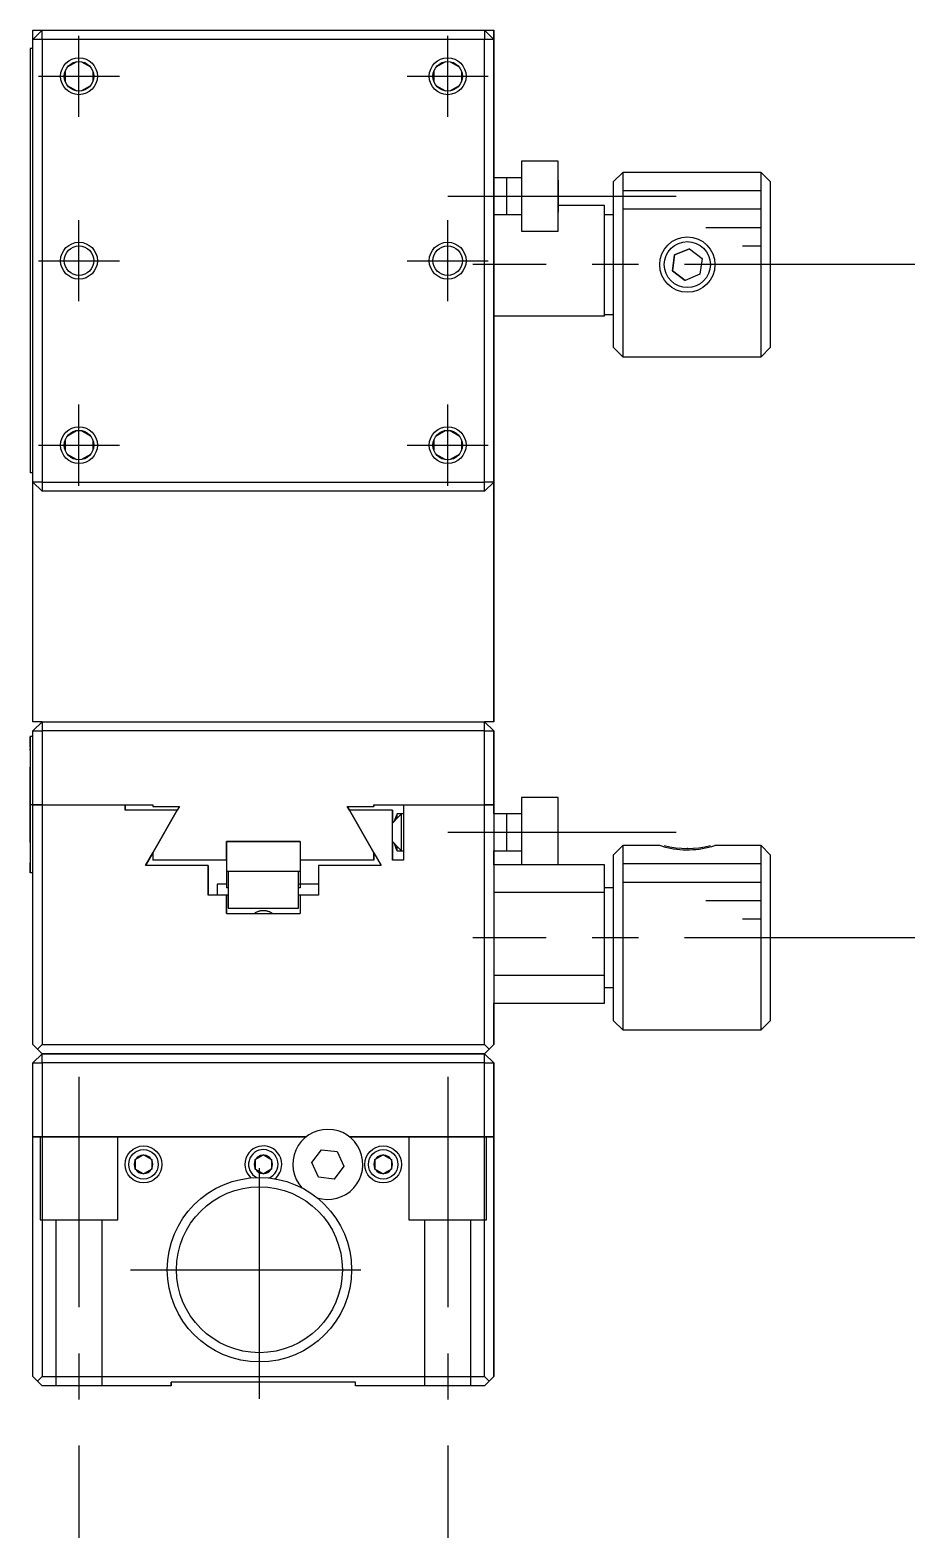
# Model space of a CAD drawing. Extents: x 62 to 396, y -18 to 239.
# Drawn here: x 211.9 to 259.8, y 9.7 to 91.5 of the extents above; entities that cross this region are included whole.
import ezdxf

# ---------------------------------------------------------------- set-up
doc = ezdxf.new("R2010")
doc.units = 0
doc.header["$LTSCALE"] = 10
doc.linetypes.add('CENTER', pattern=[2, 1.25, -0.25, 0.25, -0.25])
doc.linetypes.add('DASHED', pattern=[3.5, 2, -1.5])
doc.layers.get('0').update_dxf_attribs({"linetype": 'CONTINUOUS'})
doc.layers.add('CENTER', color=1, linetype='CENTER')

msp = doc.modelspace()

# ---------------------------------------------------------------- linework, layer by layer
at = {"color": 7, "linetype": 'CONTINUOUS'}
for p, q in [((212.502794, 91.454081), (212.002794, 90.954081)), ((212.002794, 91.454081), (212.502794, 91.454081)), ((212.002794, 90.954081), (212.002794, 91.454081)), ((212.002794, 66.954081), (212.002794, 90.954081)), ((212.502794, 90.954081), (212.002794, 90.954081)), ((212.502794, 90.954081), (212.502794, 91.454081)), ((212.502794, 91.454081), (236.502794, 91.454081)), ((236.502794, 90.954081), (212.502794, 90.954081)), ((212.502794, 90.954081), (212.502794, 66.954081)), ((236.502794, 91.454081), (236.502794, 90.954081)), ((237.002794, 90.954081), (236.502794, 91.454081)), ((236.502794, 91.454081), (237.002794, 90.954081)), ((236.502794, 91.454081), (237.002794, 91.454081)), ((236.502794, 66.954081), (236.502794, 90.954081)), ((237.002794, 90.954081), (236.502794, 90.954081)), ((237.002794, 91.454081), (237.002794, 90.954081)), ((237.002794, 90.954081), (237.002794, 91.454081)), ((237.002794, 90.954081), (237.002794, 66.954081)), ((237.002794, 66.954081), (237.002794, 90.954081)), ((211.852794, 90.454081), (211.852794, 67.454081)), ((212.002794, 90.454081), (211.852794, 90.454081)), ((213.752794, 88.675693), (213.752794, 89.232469)), ((213.752794, 89.232469), (213.752794, 88.675693)), ((213.886703, 89.464406), (214.368885, 89.742794)), ((214.368885, 89.742794), (213.886703, 89.464406)), ((214.636703, 89.742794), (215.118885, 89.464406)), ((215.252794, 89.232469), (215.252794, 88.675693)), ((233.752794, 88.675693), (233.752794, 89.232469)), ((233.752794, 89.232469), (233.752794, 88.675693)), ((233.886703, 89.464406), (234.368885, 89.742794)), ((234.368885, 89.742794), (233.886703, 89.464406)), ((234.636703, 89.742794), (235.118885, 89.464406)), ((235.252794, 89.232469), (235.252794, 88.675693)), ((214.368885, 88.165368), (213.886703, 88.443756)), ((213.886703, 88.443756), (214.368885, 88.165368)), ((215.118885, 88.443756), (214.636703, 88.165368)), ((234.368885, 88.165368), (233.886703, 88.443756)), ((233.886703, 88.443756), (234.368885, 88.165368)), ((235.118885, 88.443756), (234.636703, 88.165368)), ((238.502794, 84.354081), (238.502794, 84.193612)), ((240.502794, 84.354081), (238.502794, 84.354081)), ((240.502794, 80.554081), (240.502794, 84.354081)), ((240.502794, 84.193612), (240.502794, 84.354081)), ((237.702794, 83.454081), (237.002794, 83.454081)), ((237.702794, 83.454081), (237.697794, 83.454081)), ((237.702794, 83.387666), (237.702794, 83.454086)), ((238.502794, 83.454081), (237.702794, 83.454081)), ((237.707794, 83.454081), (237.702794, 83.454081)), ((237.702794, 83.345092), (237.702794, 83.387666)), ((238.502794, 84.193612), (238.502794, 80.554081)), ((240.502794, 80.554081), (240.502794, 84.193612)), ((244.002794, 83.741949), (243.502794, 83.241949)), ((251.502794, 83.741949), (244.002794, 83.741949)), ((244.002794, 83.741949), (244.002794, 73.741949)), ((251.502794, 78.741949), (251.502794, 83.741949)), ((252.002794, 83.241949), (251.502794, 83.741949)), ((237.702794, 81.454076), (237.702794, 83.345092)), ((240.502794, 83.314905), (240.502794, 82.802414)), ((240.502794, 82.966571), (240.502794, 83.314905)), ((240.502794, 82.105748), (240.502794, 82.966571)), ((240.502794, 82.802414), (240.502794, 81.94159)), ((243.502794, 74.241949), (243.502794, 83.241949)), ((252.002794, 83.241949), (252.002794, 78.741949)), ((252.002794, 83.241949), (252.002794, 74.241949)), ((240.502794, 81.593257), (240.502794, 82.105748)), ((243.002794, 81.954081), (240.502794, 81.954081)), ((240.502794, 81.94159), (240.502794, 81.593257)), ((243.002794, 75.954081), (243.002794, 81.954081)), ((243.002794, 81.441949), (243.002794, 81.954081)), ((237.002794, 81.454081), (237.702794, 81.454081)), ((237.697794, 81.454081), (237.702794, 81.454081)), ((237.702794, 81.454081), (238.502794, 81.454081)), ((237.702794, 81.454081), (237.707794, 81.454081)), ((243.502794, 81.441949), (243.002794, 81.441949)), ((238.502794, 80.554081), (240.502794, 80.554081)), ((246.81559, 79.26897), (247.615605, 79.600595)), ((247.615605, 79.600595), (246.81559, 79.26897)), ((247.615605, 79.600595), (248.302809, 79.073574)), ((246.702779, 78.410323), (246.81559, 79.26897)), ((246.81559, 79.26897), (246.702779, 78.410323)), ((248.302809, 79.073574), (248.189998, 78.214928)), ((251.502794, 73.741949), (251.502794, 78.741949)), ((252.002794, 78.741949), (252.002794, 74.241949)), ((247.389982, 77.883303), (246.702779, 78.410323)), ((246.702779, 78.410323), (247.389982, 77.883303)), ((248.189998, 78.214928), (247.389982, 77.883303)), ((243.002794, 75.954081), (243.002794, 76.065912)), ((243.002794, 76.041949), (243.502794, 76.041949)), ((243.002794, 75.954081), (237.002794, 75.954081)), ((243.502794, 74.241949), (244.002794, 73.741949)), ((244.002794, 73.741949), (251.502794, 73.741949)), ((251.502794, 73.741949), (252.002794, 74.241949)), ((213.886703, 69.464406), (214.368885, 69.742794)), ((214.368885, 69.742794), (213.886703, 69.464406)), ((214.636703, 69.742794), (215.118885, 69.464406)), ((233.886703, 69.464406), (234.368885, 69.742794)), ((234.368885, 69.742794), (233.886703, 69.464406)), ((234.636703, 69.742794), (235.118885, 69.464406)), ((213.752794, 68.675693), (213.752794, 69.232469)), ((213.752794, 69.232469), (213.752794, 68.675693)), ((215.252794, 69.232469), (215.252794, 68.675693)), ((233.752794, 68.675693), (233.752794, 69.232469)), ((233.752794, 69.232469), (233.752794, 68.675693)), ((235.252794, 69.232469), (235.252794, 68.675693)), ((214.368885, 68.165368), (213.886703, 68.443756)), ((213.886703, 68.443756), (214.368885, 68.165368)), ((215.118885, 68.443756), (214.636703, 68.165368)), ((234.368885, 68.165368), (233.886703, 68.443756)), ((233.886703, 68.443756), (234.368885, 68.165368)), ((235.118885, 68.443756), (234.636703, 68.165368)), ((212.002794, 67.454081), (211.852794, 67.454081)), ((212.002794, 67.454081), (211.852794, 67.454081)), ((212.502794, 66.954081), (212.002794, 66.954081)), ((212.002794, 66.954081), (212.502794, 66.454081)), ((212.002794, 53.954081), (212.002794, 66.954081)), ((212.502794, 66.954081), (236.502794, 66.954081)), ((212.502794, 66.954081), (212.502794, 66.454081)), ((236.502794, 66.454081), (212.502794, 66.454081)), ((236.502794, 66.454081), (236.502794, 66.954081)), ((237.002794, 66.954081), (236.502794, 66.954081)), ((236.502794, 66.454081), (237.002794, 66.954081)), ((237.002794, 66.954081), (236.502794, 66.454081)), ((237.002794, 66.954081), (237.002794, 53.954081)), ((237.002794, 58.954081), (237.002794, 66.954081)), ((237.002794, 53.954081), (237.002794, 58.954081)), ((211.852794, 52.620922), (211.852794, 53.154081)), ((211.852794, 53.154081), (211.852794, 49.454081)), ((212.002794, 53.154081), (211.852794, 53.154081)), ((212.502794, 53.954081), (212.002794, 53.954081)), ((212.502794, 53.954081), (212.002794, 53.454081)), ((212.002794, 49.454081), (212.002794, 53.454081)), ((212.002794, 53.454081), (212.502794, 53.454081)), ((212.502794, 53.954081), (236.502794, 53.954081)), ((212.502794, 53.954081), (212.502794, 53.454081)), ((212.502794, 53.454081), (212.502794, 49.454081)), ((236.502794, 53.454081), (212.502794, 53.454081)), ((237.002794, 53.954081), (236.502794, 53.954081)), ((236.502794, 53.454081), (236.502794, 53.954081)), ((237.002794, 53.454081), (236.502794, 53.954081)), ((237.002794, 53.454081), (236.502794, 53.954081)), ((236.502794, 49.454081), (236.502794, 53.454081)), ((236.502794, 53.454081), (237.002794, 53.454081)), ((237.002794, 53.454081), (237.002794, 49.454081)), ((237.002794, 49.454081), (237.002794, 53.454081)), ((211.852794, 52.632572), (211.852794, 52.655873)), ((211.852794, 52.632572), (211.852794, 52.655873)), ((211.852794, 52.655873), (211.852794, 52.654081)), ((211.852794, 52.655873), (211.852794, 52.654081)), ((211.852794, 52.654081), (211.852794, 52.643327)), ((211.852794, 52.654081), (211.852794, 52.643327)), ((211.852794, 52.6496), (211.852794, 52.046463)), ((211.852794, 52.609293), (211.852794, 52.6496)), ((211.852794, 52.6496), (211.852794, 52.60739)), ((211.852794, 52.609293), (211.852794, 52.6496)), ((211.852794, 52.6496), (211.852794, 52.60739)), ((211.852794, 52.609293), (211.852794, 52.6496)), ((211.852794, 52.643327), (211.852794, 52.644223)), ((211.852794, 52.643327), (211.852794, 52.644223)), ((211.852794, 52.644223), (211.852794, 52.613685)), ((211.852794, 52.644223), (211.852794, 52.389574)), ((211.852794, 52.643327), (211.852794, 52.621064)), ((211.852794, 52.643327), (211.852794, 52.60924)), ((211.852794, 52.569414), (211.852794, 52.643327)), ((211.852794, 52.569414), (211.852794, 52.643327)), ((211.852794, 52.620922), (211.852794, 52.632572)), ((211.852794, 52.620922), (211.852794, 52.632572)), ((211.852794, 52.620926), (211.852794, 52.627195)), ((211.852794, 52.620926), (211.852794, 52.627195)), ((211.852794, 52.627195), (211.852794, 52.620962)), ((211.852794, 52.627195), (211.852794, 52.620962)), ((211.852794, 52.624955), (211.852794, 52.620922)), ((211.852794, 52.624955), (211.852794, 52.620922)), ((211.852794, 52.621064), (211.852794, 52.60924)), ((211.852794, 52.609236), (211.852794, 52.620926)), ((211.852794, 52.609282), (211.852794, 52.620926)), ((211.852794, 52.609271), (211.852794, 52.620922)), ((211.852794, 52.415756), (211.852794, 52.504417)), ((211.852794, 52.415756), (211.852794, 52.504417)), ((211.852794, 52.046463), (211.852794, 51.454081)), ((211.852794, 51.456296), (211.852794, 51.497533)), ((211.852794, 51.456296), (211.852794, 51.497533)), ((211.852794, 51.492491), (211.852794, 51.456296)), ((211.852794, 51.49226), (211.852794, 51.454081)), ((211.852794, 51.482759), (211.852794, 51.491742)), ((211.852794, 51.482759), (211.852794, 51.491742)), ((211.852794, 51.491737), (211.852794, 51.482759)), ((211.852794, 49.454081), (211.852794, 51.491721)), ((211.852794, 51.491717), (211.852794, 51.454081)), ((211.852794, 51.491717), (211.852794, 51.482759)), ((211.852794, 51.454081), (211.852794, 51.491677)), ((211.852794, 51.454081), (211.852794, 51.49166)), ((211.852794, 51.454081), (211.852794, 51.49166)), ((211.852794, 51.491648), (211.852794, 51.456296)), ((211.852794, 47.413752), (211.852794, 49.454081)), ((211.852794, 49.454081), (211.852794, 45.754081)), ((212.002794, 49.454081), (211.852794, 49.454081)), ((212.502794, 49.454081), (212.002794, 49.454081)), ((212.002794, 36.454081), (212.002794, 49.454081)), ((212.002794, 49.454081), (212.502794, 49.454081)), ((212.502794, 49.454081), (217.002794, 49.454081)), ((212.502794, 49.454081), (217.002794, 49.454081)), ((212.502794, 49.454081), (212.502794, 36.454081)), ((217.002794, 49.454081), (218.502794, 49.454081)), ((217.002794, 49.154081), (217.002794, 49.454081)), ((217.002794, 49.454081), (217.002794, 49.154081)), ((219.836768, 49.154081), (217.002794, 49.154081)), ((218.502794, 49.454081), (218.502794, 49.354081)), ((218.502794, 49.354081), (219.952239, 49.354081)), ((219.836768, 49.154081), (218.502794, 46.843569)), ((218.502794, 46.843569), (219.836768, 49.154081)), ((219.952239, 49.354081), (219.836768, 49.154081)), ((229.053349, 49.354081), (230.502794, 49.354081)), ((229.168819, 49.154081), (229.053349, 49.354081)), ((229.053349, 49.354081), (229.168819, 49.154081)), ((230.502794, 46.843569), (229.168819, 49.154081)), ((229.168819, 49.154081), (230.502794, 46.843569)), ((231.502794, 49.154081), (229.168819, 49.154081)), ((230.502794, 49.354081), (230.502794, 49.454081)), ((230.502794, 49.454081), (232.102794, 49.454081)), ((230.502794, 49.454081), (230.502794, 49.354081)), ((231.502794, 46.454081), (231.502794, 49.154081)), ((231.502794, 49.154081), (231.502794, 48.454081)), ((232.102794, 49.454081), (236.502794, 49.454081)), ((232.102794, 49.454081), (232.102794, 46.454081)), ((232.102794, 49.454081), (236.502794, 49.454081)), ((237.002794, 49.454081), (236.502794, 49.454081)), ((236.502794, 36.454081), (236.502794, 49.454081)), ((236.502794, 49.454081), (237.002794, 49.454081)), ((237.002794, 49.454081), (237.002794, 36.454081)), ((237.002794, 48.954081), (237.002794, 49.454081)), ((238.502794, 49.854081), (238.502794, 46.204081)), ((240.502794, 49.854081), (238.502794, 49.854081)), ((240.502794, 46.204081), (240.502794, 49.854081)), ((231.802794, 48.754081), (231.502794, 48.454081)), ((231.770743, 48.72203), (231.770743, 48.954086)), ((231.770743, 48.72203), (231.770743, 48.954081)), ((232.002794, 48.954081), (231.770743, 48.954081)), ((232.002794, 48.954081), (231.802794, 48.754081)), ((232.002794, 47.954081), (232.002794, 48.954081)), ((232.102775, 48.954081), (232.002794, 48.954081)), ((237.702794, 48.954081), (237.002813, 48.954081)), ((237.702794, 48.954081), (237.697794, 48.954081)), ((237.702794, 46.954076), (237.702794, 48.954086)), ((238.502794, 48.954081), (237.702794, 48.954081)), ((237.707794, 48.954081), (237.702794, 48.954081)), ((211.852794, 47.454081), (211.852794, 46.850944)), ((211.852794, 47.413774), (211.852794, 47.454081)), ((226.502794, 47.454081), (222.502794, 47.454081)), ((222.502794, 47.454081), (222.502794, 46.454081)), ((222.502794, 47.454081), (226.502794, 47.454081)), ((222.502794, 46.454081), (222.502794, 47.454081)), ((226.502794, 47.454081), (226.502794, 46.454081)), ((226.502794, 47.454081), (226.502794, 46.454081)), ((231.502794, 47.454081), (231.502794, 46.454081)), ((231.502794, 47.454081), (231.802794, 47.154081)), ((232.002794, 46.954081), (232.002794, 47.954081)), ((211.852794, 46.850944), (211.852794, 46.258562)), ((218.104718, 46.154081), (218.502794, 46.843569)), ((218.502794, 46.843569), (218.104718, 46.154081)), ((218.502794, 46.843569), (218.502794, 46.454081)), ((230.502794, 46.454081), (230.502794, 46.843569)), ((230.502794, 46.843569), (230.502794, 46.454081)), ((230.502794, 46.843569), (230.90087, 46.154081)), ((231.770743, 46.954076), (231.770743, 47.186132)), ((231.770743, 46.954081), (231.770743, 47.186132)), ((231.770743, 46.954081), (232.002794, 46.954081)), ((231.802794, 47.154081), (232.002794, 46.954081)), ((232.002794, 46.954081), (232.102775, 46.954081)), ((237.002794, 46.204081), (237.002794, 46.954081)), ((237.002813, 46.954081), (237.702794, 46.954081)), ((237.697794, 46.954081), (237.702794, 46.954081)), ((237.702794, 46.954081), (238.502794, 46.954081)), ((237.702794, 46.954081), (237.707794, 46.954081)), ((244.002794, 47.241949), (243.502794, 46.741949)), ((243.502794, 37.741949), (243.502794, 46.741949)), ((246.002799, 47.241949), (244.002794, 47.241949)), ((244.002794, 47.241949), (244.002794, 37.241949)), ((246.003033, 47.241949), (246.002799, 47.241949)), ((246.003249, 47.241949), (246.003033, 47.241949)), ((247.536896, 47.083298), (247.502794, 47.083178)), ((251.502794, 47.241949), (249.002789, 47.241949)), ((252.002794, 46.741949), (251.502794, 47.241949)), ((251.502794, 37.241949), (251.502794, 47.241949)), ((252.002794, 46.741949), (252.002794, 37.741949)), ((252.002794, 46.741949), (252.002794, 37.741949)), ((211.852794, 45.754081), (211.852794, 46.296202)), ((211.852794, 46.258562), (211.852794, 46.296141)), ((221.502794, 46.154081), (218.104718, 46.154081)), ((222.502794, 46.454081), (218.502794, 46.454081)), ((221.502794, 44.554081), (221.502794, 46.154081)), ((221.502794, 46.154081), (221.502794, 44.554081)), ((222.502794, 46.454081), (222.502794, 45.854081)), ((222.502794, 45.854081), (226.502794, 45.854081)), ((222.502794, 45.854081), (222.502794, 44.954081)), ((222.602794, 45.854081), (222.602794, 43.854081)), ((226.402794, 43.854081), (226.402794, 45.854081)), ((226.502794, 46.454081), (226.502794, 45.854081)), ((226.502794, 46.454081), (226.502794, 45.854081)), ((230.502794, 46.454081), (226.502794, 46.454081)), ((226.502794, 45.854081), (226.502794, 44.954081)), ((226.502794, 45.854081), (226.502794, 45.149449)), ((227.502794, 46.154081), (227.502794, 44.554081)), ((230.90087, 46.154081), (227.502794, 46.154081)), ((232.102794, 46.454081), (231.502794, 46.454081)), ((243.002794, 46.204081), (237.002794, 46.204081)), ((243.002794, 44.704081), (243.002794, 46.204081)), ((243.002794, 44.941949), (243.002794, 46.204081)), ((212.002794, 45.754081), (211.852794, 45.754081)), ((212.002794, 45.754081), (211.852794, 45.754081)), ((221.502794, 45.754081), (221.502794, 44.554081)), ((221.502794, 45.754081), (221.502794, 44.554081)), ((222.502794, 45.149449), (222.002794, 45.149449)), ((222.002794, 45.149449), (222.002794, 44.554081)), ((227.502794, 45.149449), (226.402794, 45.149449)), ((222.502794, 44.554081), (221.502794, 44.554081)), ((222.602794, 44.954081), (222.502794, 44.954081)), ((222.502794, 43.554081), (222.502794, 44.554081)), ((222.502794, 44.554081), (222.502794, 43.554081)), ((222.602794, 44.554081), (222.502794, 44.554081)), ((226.502794, 44.954081), (226.402794, 44.954081)), ((226.502794, 44.554081), (226.402794, 44.554081)), ((226.502794, 44.554081), (226.502794, 43.554081)), ((227.502794, 44.554081), (226.502794, 44.554081)), ((226.502794, 44.554081), (226.502794, 43.554081)), ((243.002794, 44.704081), (237.002794, 44.704081)), ((237.002794, 44.704081), (237.002794, 43.944886)), ((243.502794, 44.941949), (243.002794, 44.941949)), ((243.002794, 40.204081), (243.002794, 44.704081)), ((222.502794, 43.554081), (226.502794, 43.554081)), ((222.602794, 43.854081), (226.402794, 43.854081)), ((223.999917, 43.554081), (224.0361, 43.579746)), ((224.0361, 43.579746), (224.073616, 43.603627)), ((224.073616, 43.603627), (224.112358, 43.625593)), ((224.112358, 43.625593), (224.142968, 43.641131)), ((224.142968, 43.641131), (224.174265, 43.655459)), ((224.174265, 43.655459), (224.206176, 43.668524)), ((224.206176, 43.668524), (224.238628, 43.680275)), ((224.238628, 43.680275), (224.270805, 43.690449)), ((224.270805, 43.690449), (224.303453, 43.699327)), ((224.303453, 43.699327), (224.336483, 43.706876)), ((224.336483, 43.706876), (224.369806, 43.713063)), ((224.369806, 43.713063), (224.404492, 43.718002)), ((224.404492, 43.718002), (224.439424, 43.721461)), ((224.439424, 43.721461), (224.47449, 43.72343)), ((224.47449, 43.72343), (224.509579, 43.723895)), ((224.509579, 43.723895), (224.541655, 43.722998)), ((224.541655, 43.722998), (224.573689, 43.720845)), ((224.573689, 43.720845), (224.605598, 43.717447)), ((224.605598, 43.717447), (224.637297, 43.712813)), ((224.637297, 43.712813), (224.669676, 43.706758)), ((224.669676, 43.706758), (224.701776, 43.699418)), ((224.701776, 43.699418), (224.733516, 43.690821)), ((224.733516, 43.690821), (224.764815, 43.680999)), ((224.764815, 43.680999), (224.796731, 43.669552)), ((224.796731, 43.669552), (224.828129, 43.656836)), ((224.828129, 43.656836), (224.858939, 43.642898)), ((224.858939, 43.642898), (224.889091, 43.627786)), ((224.889091, 43.627786), (224.919364, 43.611066)), ((224.919364, 43.611066), (224.948919, 43.593168)), ((224.948919, 43.593168), (224.977705, 43.574153)), ((224.977705, 43.574153), (225.005671, 43.554081)), ((237.002794, 43.944886), (237.002794, 42.454081)), ((237.002794, 42.454081), (237.002794, 40.963276)), ((237.002794, 40.963276), (237.002794, 40.204081)), ((243.002794, 40.204081), (237.002794, 40.204081)), ((243.002794, 38.704081), (243.002794, 40.204081)), ((243.002794, 38.704081), (243.002794, 39.541949)), ((243.002794, 39.541949), (243.502794, 39.541949)), ((237.002794, 36.454081), (237.002794, 38.704081)), ((237.002794, 38.704081), (243.002794, 38.704081)), ((243.502794, 37.741949), (244.002794, 37.241949)), ((251.502794, 37.241949), (252.002794, 37.741949)), ((244.002794, 37.241949), (251.502794, 37.241949)), ((212.002794, 36.454081), (212.252794, 36.204081)), ((212.252794, 36.204081), (212.502794, 36.454081)), ((212.252794, 36.204081), (212.502794, 35.954081)), ((212.502794, 36.454081), (236.502794, 36.454081)), ((236.502794, 36.454081), (236.752794, 36.204081)), ((236.502794, 35.954081), (236.752794, 36.204081)), ((236.752794, 36.204081), (236.502794, 35.954081)), ((236.702794, 36.154081), (236.502794, 35.954081)), ((236.502794, 35.954081), (236.702794, 36.154081)), ((236.752794, 36.204081), (237.002794, 36.454081)), ((237.002794, 36.454081), (236.752794, 36.204081)), ((212.002794, 35.454081), (212.502794, 35.954081)), ((212.002794, 35.454081), (212.502794, 35.454081)), ((212.002794, 31.454081), (212.002794, 35.454081)), ((236.502794, 35.954081), (212.502794, 35.954081)), ((212.502794, 35.454081), (212.502794, 35.954081)), ((212.502794, 35.954081), (236.502794, 35.954081)), ((236.502794, 35.454081), (212.502794, 35.454081)), ((212.502794, 35.454081), (212.502794, 31.454081)), ((236.502794, 35.454081), (236.502794, 35.954081)), ((237.002794, 35.454081), (236.502794, 35.954081)), ((236.502794, 35.954081), (237.002794, 35.454081)), ((236.502794, 35.454081), (237.002794, 35.454081)), ((236.502794, 31.454081), (236.502794, 35.454081)), ((237.002794, 35.454081), (237.002794, 31.454081)), ((237.002794, 31.454081), (237.002794, 35.454081)), ((212.502794, 31.454081), (212.002794, 31.454081)), ((212.002794, 18.454081), (212.002794, 31.454081)), ((212.002794, 31.454081), (212.502794, 31.454081)), ((212.502794, 31.454081), (226.836604, 31.454081)), ((212.502794, 31.454081), (212.502794, 18.454081)), ((226.836604, 31.454081), (212.502794, 31.454081)), ((229.168984, 31.454081), (236.502794, 31.454081)), ((236.502794, 31.454081), (229.168984, 31.454081)), ((237.002794, 31.454081), (236.502794, 31.454081)), ((236.502794, 18.454081), (236.502794, 31.454081)), ((236.502794, 31.454081), (237.002794, 31.454081)), ((237.002794, 31.454081), (237.002794, 18.454081)), ((237.002794, 28.454081), (237.002794, 31.454081)), ((237.002794, 31.154081), (237.002794, 28.454081)), ((237.002794, 28.843569), (237.002794, 31.154081)), ((218.002794, 30.473696), (217.552794, 30.213889)), ((217.589048, 30.23482), (217.96654, 30.452765)), ((217.96654, 30.452765), (218.002794, 30.473696)), ((218.002794, 30.473696), (218.039048, 30.452765)), ((218.039048, 30.452765), (218.41654, 30.23482)), ((224.502794, 30.473696), (224.052794, 30.213889)), ((224.089048, 30.23482), (224.46654, 30.452765)), ((224.46654, 30.452765), (224.502794, 30.473696)), ((224.502794, 30.473696), (224.539048, 30.452765)), ((224.539048, 30.452765), (224.91654, 30.23482)), ((227.14197, 30.048857), (227.654461, 30.746964)), ((227.654461, 30.746964), (228.515284, 30.652188)), ((228.515284, 30.652188), (228.863618, 29.859305)), ((231.002794, 30.473696), (230.552794, 30.213889)), ((230.589048, 30.23482), (230.96654, 30.452765)), ((230.96654, 30.452765), (231.002794, 30.473696)), ((231.002794, 30.473696), (231.039048, 30.452765)), ((231.039048, 30.452765), (231.41654, 30.23482)), ((217.552794, 30.213889), (217.589048, 30.23482)), ((217.552794, 30.172026), (217.552794, 30.213889)), ((217.552794, 30.213889), (217.552794, 29.694273)), ((217.552794, 29.736136), (217.552794, 30.172026)), ((217.552794, 29.694273), (217.552794, 29.736136)), ((217.589048, 29.673342), (217.552794, 29.694273)), ((217.552794, 29.694273), (218.002794, 29.434466)), ((217.96654, 29.455397), (217.589048, 29.673342)), ((218.002794, 29.434466), (217.96654, 29.455397)), ((218.039048, 29.455397), (218.002794, 29.434466)), ((218.41654, 29.673342), (218.039048, 29.455397)), ((218.41654, 30.23482), (218.452794, 30.213889)), ((218.452794, 29.694273), (218.41654, 29.673342)), ((218.452794, 30.213889), (218.452794, 30.172026)), ((218.452794, 30.172026), (218.452794, 29.736136)), ((218.452794, 29.736136), (218.452794, 29.694273)), ((224.052794, 30.213889), (224.089048, 30.23482)), ((224.052794, 30.172026), (224.052794, 30.213889)), ((224.052794, 30.213889), (224.052794, 29.694273)), ((224.052794, 29.736136), (224.052794, 30.172026)), ((224.052794, 29.694273), (224.052794, 29.736136)), ((224.089048, 29.673342), (224.052794, 29.694273)), ((224.052794, 29.694273), (224.502794, 29.434466)), ((224.46654, 29.455397), (224.089048, 29.673342)), ((224.502794, 29.434466), (224.46654, 29.455397)), ((224.539048, 29.455397), (224.502794, 29.434466)), ((224.91654, 29.673342), (224.539048, 29.455397)), ((224.91654, 30.23482), (224.952794, 30.213889)), ((224.952794, 29.694273), (224.91654, 29.673342)), ((224.952794, 30.213889), (224.952794, 30.172026)), ((224.952794, 30.172026), (224.952794, 29.736136)), ((224.952794, 29.736136), (224.952794, 29.694273)), ((227.490303, 29.255974), (227.14197, 30.048857)), ((228.863618, 29.859305), (228.351127, 29.161198)), ((230.552794, 30.213889), (230.589048, 30.23482)), ((230.552794, 30.172026), (230.552794, 30.213889)), ((230.552794, 30.213889), (230.552794, 29.694273)), ((230.552794, 29.736136), (230.552794, 30.172026)), ((230.552794, 29.694273), (230.552794, 29.736136)), ((230.589048, 29.673342), (230.552794, 29.694273)), ((230.552794, 29.694273), (231.002794, 29.434466)), ((230.96654, 29.455397), (230.589048, 29.673342)), ((231.002794, 29.434466), (230.96654, 29.455397)), ((231.039048, 29.455397), (231.002794, 29.434466)), ((231.41654, 29.673342), (231.039048, 29.455397)), ((231.41654, 30.23482), (231.452794, 30.213889)), ((231.452794, 29.694273), (231.41654, 29.673342)), ((231.452794, 30.213889), (231.452794, 30.172026)), ((231.452794, 30.172026), (231.452794, 29.736136)), ((231.452794, 29.736136), (231.452794, 29.694273)), ((228.351127, 29.161198), (227.490303, 29.255974)), ((237.002794, 28.154081), (237.002794, 28.843569)), ((237.002794, 26.554081), (237.002794, 28.154081)), ((237.002794, 27.854081), (237.002794, 26.554081)), ((237.002794, 26.554081), (237.002794, 27.854081)), ((237.002794, 26.554081), (237.002794, 25.554081)), ((237.002794, 26.554081), (237.002794, 25.554081)), ((237.002794, 18.454081), (237.002794, 26.554081)), ((212.002794, 18.454081), (212.252794, 18.204081)), ((212.252794, 18.204081), (212.502794, 18.454081)), ((212.502794, 17.954081), (212.252794, 18.204081)), ((212.502794, 18.454081), (236.502794, 18.454081)), ((229.502794, 18.154081), (219.502794, 18.154081)), ((219.502794, 18.154081), (219.502794, 17.954081)), ((219.502794, 17.954081), (219.502794, 18.154081)), ((229.502794, 17.954081), (229.502794, 18.154081)), ((236.502794, 18.454081), (236.752794, 18.204081)), ((236.752794, 18.204081), (236.502794, 17.954081)), ((236.502794, 17.954081), (236.752794, 18.204081)), ((236.752794, 18.204081), (237.002794, 18.454081)), ((237.002794, 18.454081), (236.752794, 18.204081)), ((219.502794, 17.954081), (212.502794, 17.954081)), ((236.502794, 17.954081), (229.502794, 17.954081))]:
    msp.add_line(p, q, dxfattribs=at)
at = {"color": 3, "linetype": 'CONTINUOUS'}
for p, q in [((251.502794, 82.741949), (244.002794, 82.741949)), ((251.502794, 81.741949), (244.002794, 81.741949)), ((251.502794, 80.741949), (248.502794, 80.741949)), ((251.502794, 79.741949), (250.502794, 79.741949)), ((246.236136, 47.17697), (246.002799, 47.241949)), ((251.502794, 46.241949), (244.002794, 46.241949)), ((251.502794, 45.241949), (244.002794, 45.241949)), ((251.502794, 44.241949), (248.502794, 44.241949)), ((251.502794, 43.241949), (250.502794, 43.241949)), ((222.790667, 29.011805), (222.790667, 29.011646))]:
    msp.add_line(p, q, dxfattribs=at)
at = {"color": 3, "linetype": 'DASHED'}
for p, q in [((212.402794, 31.454081), (212.402794, 26.954081)), ((216.602794, 26.954081), (216.602794, 31.454081)), ((232.402794, 31.454081), (232.402794, 26.954081)), ((236.602794, 26.954081), (236.602794, 31.454081)), ((212.402794, 26.954081), (214.502794, 26.954081)), ((213.252794, 26.954081), (213.252794, 17.954081)), ((214.502794, 26.954081), (216.602794, 26.954081)), ((215.752794, 17.954081), (215.752794, 26.954081)), ((232.402794, 26.954081), (234.502794, 26.954081)), ((233.252794, 26.954081), (233.252794, 17.954081)), ((234.502794, 26.954081), (236.602794, 26.954081)), ((235.752794, 17.954081), (235.752794, 26.954081))]:
    msp.add_line(p, q, dxfattribs=at)
at = {"color": 3, "linetype": 'CONTINUOUS'}
for centre, radius in [((214.502794, 88.954081), 1), ((234.502794, 88.954081), 1), ((247.502875, 78.742598), 1.499919), ((214.502794, 78.954081), 1), ((234.502794, 78.954081), 1), ((214.502794, 68.954081), 1), ((234.502794, 68.954081), 1), ((218.002794, 29.954081), 1), ((231.002794, 29.954081), 1)]:
    msp.add_circle(centre, radius, dxfattribs=at)
at = {"color": 7, "linetype": 'CONTINUOUS'}
for centre, radius in [((214.502794, 88.954081), 0.8), ((234.502794, 88.954081), 0.8), ((214.502794, 78.954081), 0.8), ((234.502794, 78.954081), 0.8), ((247.502723, 78.741951), 1.249998), ((214.502794, 68.954081), 0.8), ((234.502794, 68.954081), 0.8), ((218.002794, 29.954081), 0.8), ((231.002794, 29.954081), 0.8), ((224.290662, 24.241949), 5), ((224.290662, 24.241949), 4.5)]:
    msp.add_circle(centre, radius, dxfattribs=at)
for centre, radius, start, end in [((233.502794, 47.954081), 2, 150, 162.885567), ((233.502794, 47.954081), 2, 197.114433, 210), ((247.502794, 52.083638), 5.000446, 255.523806, 284.476194), ((228.002794, 29.954081), 1.9, 23.717062, 222.096911), ((218.002794, 29.954081), 0.5, 94.158067, 145.841933), ((218.002794, 29.954081), 0.5, 34.158067, 85.841933), ((224.502794, 29.954081), 0.8, 292.505645, 243.240711), ((224.502794, 29.954081), 0.5, 94.158067, 145.841933), ((224.502794, 29.954081), 0.5, 34.158067, 85.841933), ((228.002794, 29.954081), 1.9, 251.865985, 23.717062), ((231.002794, 29.954081), 0.5, 94.158067, 145.841933), ((231.002794, 29.954081), 0.5, 34.158067, 85.841933), ((218.002794, 29.954081), 0.5, 154.158067, 205.841933), ((218.002794, 29.954081), 0.5, 214.158067, 265.841933), ((218.002794, 29.954081), 0.5, 274.158067, 325.841933), ((218.002794, 29.954081), 0.5, 334.158067, 25.841933), ((224.502794, 29.954081), 0.5, 154.158067, 205.841933), ((224.502794, 29.954081), 0.5, 214.158067, 265.841933), ((224.502794, 29.954081), 0.5, 274.158067, 325.841933), ((224.502794, 29.954081), 0.5, 334.158067, 25.841933), ((231.002794, 29.954081), 0.5, 154.158067, 205.841933), ((231.002794, 29.954081), 0.5, 214.158067, 265.841933), ((231.002794, 29.954081), 0.5, 274.158067, 325.841933), ((231.002794, 29.954081), 0.5, 334.158067, 25.841933)]:
    msp.add_arc(centre, radius, start, end, dxfattribs=at)
at = {"color": 3, "linetype": 'CONTINUOUS'}
for centre, radius, start, end in [((247.507285, 51.985733), 4.973934, 255.193105, 287.497738), ((224.502794, 29.954081), 1, 0, 227.222045), ((224.502794, 29.954081), 1, 308.524311, 0)]:
    msp.add_arc(centre, radius, start, end, dxfattribs=at)
at = {"layer": 'CENTER', "color": 1, "linetype": 'CENTER'}
for p, q in [((214.502794, 86.754081), (214.502794, 91.154081)), ((234.502794, 86.754081), (234.502794, 91.154081)), ((212.302794, 88.954081), (216.702794, 88.954081)), ((232.302794, 88.954081), (236.702794, 88.954081)), ((234.509947, 82.454081), (246.902794, 82.454081)), ((214.502794, 76.754081), (214.502794, 81.154081)), ((234.502794, 76.754081), (234.502794, 81.154081)), ((212.302794, 78.954081), (216.702794, 78.954081)), ((232.302794, 78.954081), (236.702794, 78.954081)), ((259.845513, 78.741949), (235.865018, 78.741949)), ((214.502794, 66.754081), (214.502794, 71.154081)), ((234.502794, 66.754081), (234.502794, 71.154081)), ((212.302794, 68.954081), (216.702794, 68.954081)), ((232.302794, 68.954081), (236.702794, 68.954081)), ((246.902794, 47.954081), (234.509947, 47.954081)), ((259.845513, 42.241949), (235.865018, 42.241949)), ((214.502794, 34.704081), (214.502794, 9.704081)), ((234.502794, 34.704081), (234.502794, 9.704081)), ((224.290662, 17.241949), (224.290662, 31.241949)), ((217.290662, 24.241949), (231.290662, 24.241949))]:
    msp.add_line(p, q, dxfattribs=at)

doc.saveas('drawing.dxf')
